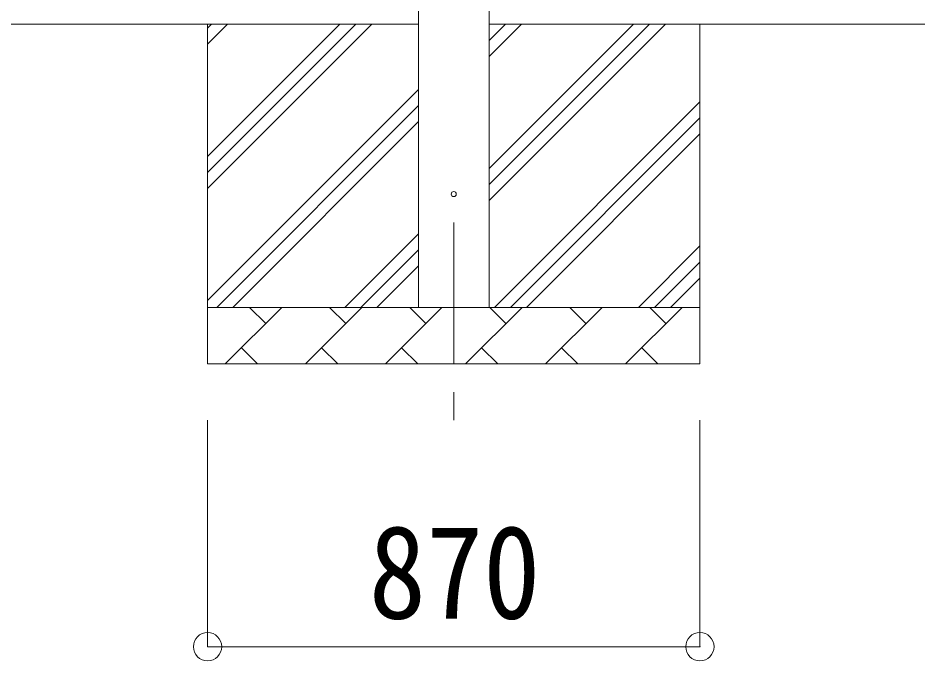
# Model space of a CAD drawing. Units: millimetres at full size, sheet at 1:50; details may follow other scales. Extents: x -14053 to 14053, y -9700 to 9700.
# Drawn here: x -3881 to -2279, y -5465 to -4331 of the extents above; entities that cross this region are included whole.
import ezdxf
from ezdxf.enums import TextEntityAlignment as Align

# ---------------------------------------------------------------- set-up
doc = ezdxf.new("R2010")
doc.units = ezdxf.units.MM
doc.header["$LTSCALE"] = 50
doc.header["$PDMODE"] = 32
doc.header["$PDSIZE"] = 50
doc.linetypes.add('CHAIN1', pattern=[8, 5, -1, 1, -1])
for name, color, linetype, lineweight in [('0-1_Defpoints', 7, 'CHAIN1', 9), ('0-2_TEXT1', 4, 'Continuous', 9), ('0-3_SHAPE', 7, 'Continuous', 9), ('0-8_TABLE1', 6, 'Continuous', 9)]:
    doc.layers.add(name, color=color, linetype=linetype, lineweight=lineweight)
doc.styles.add('ＭＳ ゴシック', font='')
doc.styles.get('ＭＳ ゴシック').set_extended_font_data('MS Gothic')

msp = doc.modelspace()

# ---------------------------------------------------------------- linework, layer by layer
at = {"layer": '0-1_Defpoints'}
msp.add_line((-3111.2, -4691.27), (-3111.2, -5040.27), dxfattribs=at)
at = {"layer": '0-2_TEXT1'}
for p, q in [((-3173.7, -4841.27), (-3173.7, -1341.27)), ((-3048.7, -1341.27), (-3048.7, -4841.27))]:
    msp.add_line(p, q, dxfattribs=at)
msp.add_circle((-3111.2, -4641.27), 4.5, dxfattribs=at)
at = {"layer": '0-3_SHAPE'}
for p, q in [((-3173.7, -4341.27), (-8321.7, -4341.27)), ((-3546.2, -4341.27), (-3546.2, -4941.27)), ((-3546.2, -4574.76), (-3312.72, -4341.27)), ((-3546.2, -4603.04), (-3284.44, -4341.27)), ((-3546.2, -4631.33), (-3256.15, -4341.27)), ((-3546.2, -4348.48), (-3539, -4341.27)), ((-3546.2, -4376.77), (-3510.71, -4341.27)), ((-3048.7, -4341.27), (-2278.7, -4341.27)), ((-3048.7, -4370.1), (-3019.88, -4341.27)), ((-3048.7, -4398.38), (-2991.59, -4341.27)), ((-3048.7, -4652.94), (-2737.04, -4341.27)), ((-3048.7, -4596.37), (-2793.6, -4341.27)), ((-3048.7, -4624.66), (-2765.32, -4341.27)), ((-2676.2, -4341.27), (-2676.2, -4941.27)), ((-3546.2, -4829.31), (-3173.7, -4456.81)), ((-3529.88, -4841.27), (-3173.7, -4485.1)), ((-3039.05, -4841.27), (-2676.2, -4478.43)), ((-3501.59, -4841.27), (-3173.7, -4513.38)), ((-3010.76, -4841.27), (-2676.2, -4506.72)), ((-2982.48, -4841.27), (-2676.2, -4535)), ((-3303.6, -4841.27), (-3173.7, -4711.37)), ((-3275.32, -4841.27), (-3173.7, -4739.66)), ((-2784.49, -4841.27), (-2676.2, -4732.99)), ((-3247.04, -4841.27), (-3173.7, -4767.94)), ((-2756.2, -4841.27), (-2676.2, -4761.27)), ((-2727.92, -4841.27), (-2676.2, -4789.56)), ((-3546.2, -4841.27), (-2676.2, -4841.27)), ((-3514.76, -4941.27), (-3414.76, -4841.27)), ((-3443.31, -4869.83), (-3471.86, -4841.27)), ((-3373.33, -4941.27), (-3273.33, -4841.27)), ((-3301.89, -4869.83), (-3330.44, -4841.27)), ((-3231.91, -4941.27), (-3131.91, -4841.27)), ((-3160.47, -4869.83), (-3189.02, -4841.27)), ((-3090.49, -4941.27), (-2990.49, -4841.27)), ((-3019.05, -4869.83), (-3047.6, -4841.27)), ((-2949.07, -4941.27), (-2849.07, -4841.27)), ((-2877.62, -4869.83), (-2906.18, -4841.27)), ((-2807.65, -4941.27), (-2707.65, -4841.27)), ((-2736.2, -4869.83), (-2764.76, -4841.27)), ((-3486.2, -4912.72), (-3457.65, -4941.27)), ((-3344.78, -4912.72), (-3316.23, -4941.27)), ((-3203.36, -4912.72), (-3174.81, -4941.27)), ((-3061.94, -4912.72), (-3033.39, -4941.27)), ((-2920.52, -4912.72), (-2891.96, -4941.27)), ((-2779.1, -4912.72), (-2750.54, -4941.27)), ((-2676.2, -4941.27), (-3546.2, -4941.27))]:
    msp.add_line(p, q, dxfattribs=at)
at = {"layer": '0-8_TABLE1'}
for p, q in [((-3546.2, -5440.27), (-3546.2, -5040.27)), ((-2676.2, -5440.27), (-2676.2, -5040.27)), ((-3546.2, -5440.27), (-2676.2, -5440.27))]:
    msp.add_line(p, q, dxfattribs=at)
for p in [(-3546.2, -5440.27), (-2676.2, -5440.27)]:
    msp.add_point(p, dxfattribs=at)

# ---------------------------------------------------------------- texts
at = {"layer": '0-8_TABLE1', "color": 7, "style": 'ＭＳ ゴシック', "width": 0.9}
msp.add_text('870', height=165, dxfattribs=at).set_placement((-3261.2, -5440.27), align=Align.BOTTOM_LEFT)

doc.saveas('drawing.dxf')
